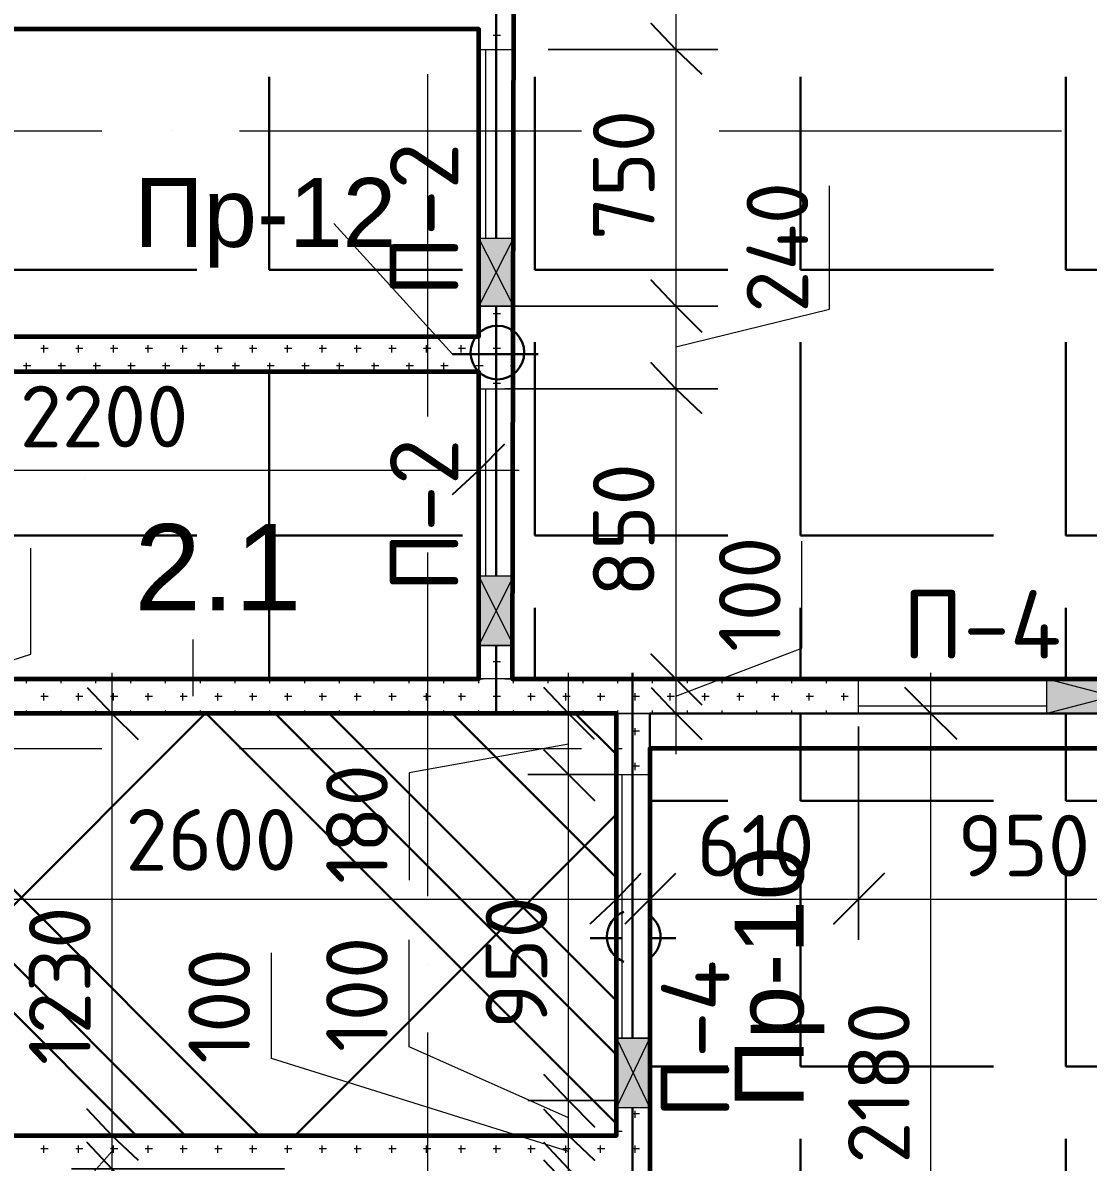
# Model space of a CAD drawing. Header units: millimetres. Extents: x -84737 to 172119, y -43083 to 59399.
# Drawn here: x 43475 to 46586, y 51668 to 54995 of the extents above; entities that cross this region are included whole.
import ezdxf

# ---------------------------------------------------------------- set-up
doc = ezdxf.new("R2010")
doc.units = ezdxf.units.MM
for name, color, linetype, lineweight in [('10) Плитка КР-3 300х300', 40, 'Continuous', 30), ('14) Плитка стены СТ-5.1', 3, 'Continuous', 60), ('19) Краска ПТ-5 потолок', 161, 'Continuous', 30), ('22) Шпакл. баз. фин. Потолок', 102, 'Continuous', 30), ('4) Плинтус ПЛ-3', 3, 'Continuous', 30)]:
    doc.layers.add(name, color=color, linetype=linetype, lineweight=lineweight)
for name, color, linetype in [('PDF _Двери', 7, 'Continuous'), ('PDF _Марки', 7, 'Continuous'), ('PDF _Обобщенные модели', 7, 'Continuous'), ('PDF _Обозначения', 7, 'Continuous'), ('PDF _Окна', 7, 'Continuous'), ('PDF _Оси', 7, 'Continuous'), ('PDF _Перекрытия', 7, 'Continuous'), ('PDF _Размеры-100', 7, 'Continuous'), ('PDF _Стены', 7, 'Continuous'), ('PDF _Текст', 7, 'Continuous'), ('PDF _Элементы узлов', 7, 'Continuous')]:
    doc.layers.add(name, color=color, linetype=linetype)
doc.styles.add('PDF GOSTCommon', font='arial.ttf')
doc.styles.add('PDF ISOCPEUR', font='isocpeur.ttf')
pattern_1 = [(0, (0, 0), (0, 775.335), [563.88, -211.455]), (90, (0, 0), (-775.335, 5e-14), [563.88, -211.455])]

msp = doc.modelspace()

# ---------------------------------------------------------------- hatches: boundary and pattern name
at = {"layer": '10) Плитка КР-3 300х300'}
h = msp.add_hatch(dxfattribs=at)
h.set_pattern_fill('ANGLE', color=256, scale=111)
h.set_pattern_definition(pattern_1)
h.paths.add_polyline_path([(50846.7, 49168.5), (50486.9, 49168.5), (50486.9, 49930.4), (49758.8, 49930.4), (49758.8, 49130.4), (49225.4, 49130.4), (49225.4, 49930.4), (48107.8, 49930.4), (48107.8, 49778.1), (47307.8, 49778.1), (47307.8, 48110.2), (50846.7, 48110.2)])
h.paths.add_polyline_path([(50516.5, 54578.5), (47646.4, 54578.5), (47646.4, 53079.9), (50516.5, 53079.9)])
h.paths.add_polyline_path([(50846.7, 56678.2), (47646.4, 56678.2), (47646.4, 54680.1), (50846.7, 54680.1)])
h.paths.add_polyline_path([(47544.8, 56678.2), (42206.8, 56678.2), (42206.8, 55078), (44907.6, 55078), (44903.3, 53079.9), (46964.9, 53079.9), (46964.9, 54057.8), (47544.8, 54057.8)])
h.paths.add_polyline_path([(44806, 54976.4), (42604.7, 54976.4), (42604.7, 54079), (44806, 54079)], flags=17)
h.paths.add_polyline_path([(44806, 53976.5), (42604.7, 53976.5), (42604.7, 53079.9), (44806, 53079.9)], flags=17)
h = msp.add_hatch(dxfattribs=at)
h.set_pattern_fill('ANGLE', color=256, scale=111)
h.set_pattern_definition(pattern_1)
h.paths.add_polyline_path([(47206.2, 50679.7), (44755.2, 50679.7), (44755.2, 45879.3), (46926.8, 45879.3), (46926.8, 46057.1), (47206.2, 46057.1)])
h.paths.add_polyline_path([(47206.2, 52876.7), (45305.5, 52876.7), (45305.5, 50798.3), (47206.2, 50798.3)])
h.paths.add_polyline_path([(50948.3, 52876.7), (47206.2, 52876.7), (47206.2, 51479.8), (50948.3, 51479.8)])
h.paths.add_polyline_path([(47544.8, 52978.3), (45305.5, 52978.3), (45305.5, 52876.7), (47544.8, 52876.7)])
h.paths.add_polyline_path([(52345.3, 55179.6), (50948.3, 55179.6), (50948.3, 45879.3), (52345.3, 45879.3)])
h.paths.add_polyline_path([(55905.4, 56678.2), (53695.7, 56678.2), (53695.7, 56504.6), (52197.1, 56504.6), (52197.1, 56678.2), (50948.3, 56678.2), (50948.3, 55179.6), (55808, 55179.6), (55808, 55327.8), (55905.4, 55327.8)])
h.paths.add_polyline_path([(55808, 52876.7), (55507.5, 52876.7), (55507.5, 51780.4), (54406.8, 51780.4), (54406.8, 52876.7), (54262.9, 52876.7), (53145.3, 52876.7), (53145.3, 51678.8), (52446.9, 51678.8), (52446.9, 50679.7), (52548.5, 50679.7), (52548.5, 49879.7), (55808, 49879.7)])
at = {"layer": '19) Краска ПТ-5 потолок'}
h = msp.add_hatch(dxfattribs=at)
h.set_pattern_fill('ANSI34', color=256, scale=80, angle=90)
h.paths.add_polyline_path([(42604.7, 51746.5), (45208.1, 51746.5), (45208.1, 52978.3), (42604.7, 52978.3)])
at = {"layer": '22) Шпакл. баз. фин. Потолок'}
h = msp.add_hatch(dxfattribs=at)
h.set_pattern_fill('ANSI37', color=256, scale=333)
h.paths.add_polyline_path([(42604.7, 51746.5), (45208.1, 51746.5), (45208.1, 52978.3), (42604.7, 52978.3)])

# ---------------------------------------------------------------- linework, layer by layer
at = {"layer": '10) Плитка КР-3 300х300'}
for points in [[(42206.8, 56678.2), (42206.8, 55078), (44907.6, 55078), (44903.3, 53079.9), (46964.9, 53079.9), (46964.9, 54057.8), (47544.8, 54057.8), (47544.8, 56678.2)], [(42604.7, 54079), (44806, 54079), (44806, 54976.4), (42604.7, 54976.4)], [(44806, 53976.5), (42604.7, 53976.5), (42604.7, 53079.9), (44806, 53079.9)], [(45305.5, 52876.7), (47544.8, 52876.7), (47544.8, 52978.3), (45305.5, 52978.3)], [(45305.5, 50798.3), (47206.2, 50798.3), (47206.2, 52876.7), (45305.5, 52876.7)]]:
    msp.add_lwpolyline(points, close=True, dxfattribs=at)
at = {"layer": '14) Плитка стены СТ-5.1'}
for points in [[(42206.8, 56678.2), (42206.8, 55078), (44907.6, 55078), (44903.3, 53079.9), (46964.9, 53079.9), (46964.9, 54057.8), (47544.8, 54057.8), (47544.8, 56678.2)], [(42604.7, 54079), (44806, 54079), (44806, 54976.4), (42604.7, 54976.4)], [(42604.7, 53079.9), (44806, 53079.9), (44806, 53976.5), (42604.7, 53976.5)], [(42604.7, 51746.5), (45208.1, 51746.5), (45208.1, 52978.3), (42604.7, 52978.3)]]:
    msp.add_lwpolyline(points, close=True, dxfattribs=at)
msp.add_lwpolyline([(47206.2, 52876.7), (45305.5, 52876.7), (45305.5, 50798.3), (47206.2, 50798.3), (47206.2, 51479.8)], dxfattribs=at)
at = {"layer": '4) Плинтус ПЛ-3'}
for points in [[(42807.9, 56678.2), (42206.8, 56678.2), (42206.8, 55078), (44907.6, 55078), (44907.6, 54917.1)], [(44806, 54917.1), (44806, 54976.4), (42604.7, 54976.4), (42604.7, 54079), (44806, 54079), (44806, 54167.9)], [(44806, 53918.1), (44806, 53977.4), (42604.7, 53977.4), (42604.7, 53079.9), (44806, 53079.9), (44806, 53168.8)]]:
    msp.add_lwpolyline(points, dxfattribs=at)
at = {"layer": 'PDF _Двери', "lineweight": 18}
for points in [[(44827.1, 54366.8), (44827.1, 54917.1), (44907.6, 54917.1), (44907.6, 54366.8)], [(44827.1, 53380.5), (44827.1, 53926.6), (44907.6, 53926.6), (44907.6, 53380.5)], [(46465.4, 52999.5), (45915.1, 52999.5), (45915.1, 53079.9), (46465.4, 53079.9)], [(45225, 52030.1), (45225, 52800.6), (45305.5, 52800.6), (45305.5, 52030.1)]]:
    msp.add_lwpolyline(points, dxfattribs=at)
at = {"layer": 'PDF _Марки', "lineweight": 9}
for points in [[(44729.8, 54028.2), (44382.6, 54409.2)], [(43972, 53029.1), (43972, 53194.2)]]:
    msp.add_lwpolyline(points, dxfattribs=at)
at = {"layer": 'PDF _Обобщенные модели', "lineweight": 30}
for points in [[(44856.8, 54366.8), (44856.8, 55078)], [(44856.8, 53380.5), (44856.8, 54167.9)], [(44729.8, 54028.2), (44979.5, 54028.2)], [(44856.8, 52978.3), (44856.8, 53177.3)], [(45254.7, 53096.9), (45254.7, 52030.1)], [(45225, 52322.2), (45131.9, 52322.2)], [(45381.7, 52322.2), (45305.5, 52322.2)], [(45254.7, 51826.9), (45254.7, 51547.5)]]:
    msp.add_lwpolyline(points, dxfattribs=at)
msp.add_circle((44860.7, 54032.5), 78.3, dxfattribs=at)
for start, end in [(111.3794, 248.6206), (310.8912, 49.1088)]:
    msp.add_arc((45258.6, 52326.4), 78.3, start, end, dxfattribs=at)
at = {"layer": 'PDF _Обозначения', "lineweight": 9}
for points in [[(44886.4, 53761.5), (44886.4, 53761.5)], [(43654.5, 53664.1), (43654.5, 53664.1)]]:
    msp.add_lwpolyline(points, dxfattribs=at)
at = {"layer": 'PDF _Окна', "color": 8, "true_color": 0x808080, "transparency": 33554559}
for points in [[(44806, 54366.8), (44806, 54167.9), (44907.6, 54366.8)], [(44806, 54167.9), (44907.6, 54366.8), (44907.6, 54167.9)], [(44806, 53380.5), (44806, 53177.3), (44907.6, 53380.5)], [(44806, 53177.3), (44907.6, 53380.5), (44907.6, 53177.3)], [(46465.4, 52978.3), (46854.8, 52978.3), (46465.4, 53079.9)], [(46854.8, 52978.3), (46465.4, 53079.9), (46854.8, 53079.9)], [(45305.5, 51826.9), (45305.5, 52030.1), (45208.1, 51826.9)], [(45305.5, 52030.1), (45208.1, 51826.9), (45208.1, 52030.1)]]:
    msp.add_solid(points, dxfattribs=at)
at = {"layer": 'PDF _Оси', "lineweight": 9}
for points in [[(44657.8, 53846.1), (44657.8, 54845.2)], [(42706.3, 54680.1), (43705.3, 54680.1)], [(43908.5, 54680.1), (43908.5, 54680.1)], [(44107.5, 54680.1), (45106.5, 54680.1)], [(45305.5, 54680.1), (45305.5, 54680.1)], [(45508.7, 54680.1), (46507.7, 54680.1)], [(44657.8, 53647.2), (44657.8, 53647.2)], [(44657.8, 52445), (44657.8, 53448.2)], [(42706.3, 52876.7), (43705.3, 52876.7)], [(43908.5, 52876.7), (43908.5, 52876.7)], [(44107.5, 52876.7), (45106.5, 52876.7)], [(45305.5, 52876.7), (45305.5, 52876.7)], [(45508.7, 52876.7), (46507.7, 52876.7)], [(44657.8, 52246), (44657.8, 52246)], [(44657.8, 51048), (44657.8, 52047)]]:
    msp.add_lwpolyline(points, dxfattribs=at)
at = {"layer": 'PDF _Перекрытия', "lineweight": 30}
for points in [[(44806, 54366.8), (44806, 54917.1)], [(44806, 53380.5), (44806, 53926.6)], [(45915.1, 52978.3), (46465.4, 52978.3)], [(45208.1, 52800.6), (45208.1, 52030.1)]]:
    msp.add_lwpolyline(points, dxfattribs=at)
at = {"layer": 'PDF _Размеры-100', "lineweight": 9}
for points in [[(45381.7, 56796.7), (45381.7, 55078), (45381.7, 54917.1), (45381.7, 54167.9), (45381.7, 53926.6), (45381.7, 53079.9), (44882.2, 53079.9), (45504.4, 53079.9), (44882.2, 53079.9), (45381.7, 53079.9), (45381.7, 52859.8)], [(45381.7, 54049.3), (45830.4, 54159.4), (45830.4, 54519.2)], [(44806, 53571), (44806, 54189), (44806, 53689.5)], [(42486.2, 53689.5), (44924.5, 53689.5)], [(45381.7, 53029.1), (45750, 53168.8), (45750, 53482.1)], [(43116.9, 53029.1), (43497.9, 53151.9), (43497.9, 53460.9)], [(43735, 53096.9), (43735, 51746.5), (43735, 51649.1), (44238.7, 51649.1), (43616.4, 51649.1), (44238.7, 51649.1), (43735, 51649.1), (43735, 49909.3)], [(45068.4, 50679.7), (45068.4, 51598.3), (45068.4, 51649.1), (45068.4, 51746.5), (45068.4, 51848.1), (45068.4, 52800.6), (45203.9, 52800.6), (44949.9, 52800.6), (45203.9, 52800.6), (45068.4, 52800.6), (45068.4, 53096.9)], [(46126.7, 50679.7), (46126.7, 53096.9)], [(43616.4, 52978.3), (44238.7, 52978.3), (43735, 52978.3)], [(45191.2, 52978.3), (44568.9, 52978.3), (45068.4, 52978.3)], [(45263.1, 52978.3), (45881.2, 52978.3), (45381.7, 52978.3)], [(46249.5, 52978.3), (45627.2, 52978.3), (46126.7, 52978.3)], [(39387.5, 52436.5), (42007.8, 52436.5), (42206.8, 52436.5), (42507.3, 52436.5), (42604.7, 52436.5), (42604.7, 52940.2), (42604.7, 52318), (42604.7, 52940.2), (42604.7, 52436.5), (45326.6, 52436.5)], [(45186.9, 52436.5), (45915.1, 52436.5), (45915.1, 52940.2), (45915.1, 52318), (45915.1, 52940.2), (45915.1, 52436.5), (46986.1, 52436.5)], [(45208.1, 52318), (45208.1, 52940.2), (45208.1, 52436.5)], [(45305.5, 52318), (45305.5, 52940.2), (45305.5, 52436.5)], [(45068.4, 52889.4), (44602.8, 52804.8), (44602.8, 52491.5)], [(45068.4, 51797.3), (44602.8, 52004.7), (44602.8, 52318)], [(45068.4, 51699.9), (44200.6, 51970.8), (44200.6, 52279.9)], [(45305.5, 51208.9), (45305.5, 51831.2), (45305.5, 51331.6)], [(43735, 51699.9), (43578.3, 51522.1), (43578.3, 51213.1)]]:
    msp.add_lwpolyline(points, dxfattribs=at)
at = {"layer": 'PDF _Размеры-100', "lineweight": 25}
for points in [[(45457.9, 54845.2), (45381.7, 54917.1), (45309.7, 54993.3), (45381.7, 54917.1)], [(45457.9, 54091.7), (45381.7, 54167.9), (45309.7, 54244.1), (45381.7, 54167.9)], [(45457.9, 53854.6), (45381.7, 53926.6), (45309.7, 54002.8), (45381.7, 53926.6)], [(45457.9, 53003.7), (45381.7, 53079.9), (45309.7, 53151.9), (45381.7, 53079.9)], [(44996.5, 52872.5), (45068.4, 52800.6), (45144.6, 52724.4), (45068.4, 52800.6)], [(45991.3, 52512.7), (45915.1, 52436.5), (45843.1, 52364.5), (45915.1, 52436.5)], [(44996.5, 51924.3), (45068.4, 51848.1), (45144.6, 51771.9), (45068.4, 51848.1)], [(43811.2, 51674.5), (43735, 51746.5), (43663, 51822.7), (43735, 51746.5)], [(44996.5, 51822.7), (45068.4, 51746.5), (45144.6, 51674.5), (45068.4, 51746.5)], [(43811.2, 51572.9), (43735, 51649.1), (43663, 51725.3), (43735, 51649.1)], [(44996.5, 51725.3), (45068.4, 51649.1), (45144.6, 51572.9), (45068.4, 51649.1)], [(44996.5, 51674.5), (45068.4, 51598.3), (45144.6, 51522.1), (45068.4, 51598.3)]]:
    msp.add_lwpolyline(points, close=True, dxfattribs=at)
at = {"layer": 'PDF _Размеры-100', "lineweight": 9}
for points in [[(45381.7, 54917.1), (45009.2, 54917.1), (45504.4, 54917.1), (45009.2, 54917.1)], [(45381.7, 54167.9), (44882.2, 54167.9), (45504.4, 54167.9), (44882.2, 54167.9)], [(45381.7, 53926.6), (44882.2, 53926.6), (45504.4, 53926.6), (44882.2, 53926.6)], [(45068.4, 51848.1), (45203.9, 51848.1), (44949.9, 51848.1), (45203.9, 51848.1)], [(43735, 51746.5), (44238.7, 51746.5), (43616.4, 51746.5), (44238.7, 51746.5)], [(45068.4, 51746.5), (44568.9, 51746.5), (45191.2, 51746.5), (44568.9, 51746.5)]]:
    msp.add_lwpolyline(points, close=True, dxfattribs=at)
at = {"layer": 'PDF _Размеры-100', "lineweight": 25}
for points in [[(44729.8, 53617.6), (44806, 53689.5), (44882.2, 53765.7)], [(43663, 53054.5), (43735, 52978.3), (43811.2, 52902.1)], [(45144.6, 52902.1), (45068.4, 52978.3), (44996.5, 53054.5)], [(45309.7, 53054.5), (45381.7, 52978.3), (45457.9, 52902.1)], [(46202.9, 52902.1), (46126.7, 52978.3), (46050.5, 53054.5)], [(45131.9, 52364.5), (45208.1, 52436.5), (45280.1, 52512.7)], [(45233.5, 52364.5), (45305.5, 52436.5), (45381.7, 52512.7)]]:
    msp.add_lwpolyline(points, dxfattribs=at)
at = {"layer": 'PDF _Стены', "lineweight": 18}
for points in [[(44907.6, 54917.1), (44907.6, 55078), (42206.8, 55078)], [(44806, 54167.9), (44806, 54079), (42604.7, 54079), (42604.7, 54976.4), (44806, 54976.4), (44806, 54917.1), (44827.1, 54917.1)], [(44907.6, 53926.6), (44907.6, 54167.9)], [(42604.7, 53630.3), (42604.7, 53977.4), (44806, 53977.4), (44806, 53926.6), (44827.1, 53926.6)], [(45915.1, 53079.9), (42604.7, 53079.9), (42604.7, 53177.3)], [(44806, 53177.3), (44806, 53079.9)], [(44907.6, 53079.9), (44907.6, 53177.3)], [(42604.7, 52296.8), (42604.7, 52978.3), (45915.1, 52978.3), (45915.1, 52999.5)], [(45305.5, 52800.6), (45305.5, 52978.3), (45208.1, 52978.3), (45208.1, 52800.6), (45225, 52800.6)], [(45208.1, 51826.9), (45208.1, 51746.5), (42604.7, 51746.5), (42604.7, 51898.9)], [(45305.5, 51598.3), (45305.5, 51826.9)]]:
    msp.add_lwpolyline(points, dxfattribs=at)
at = {"layer": 'PDF _Стены', "lineweight": 9}
for points in [[(44856.8, 54946.8), (44856.8, 54967.9)], [(44848.3, 54959.5), (44869.5, 54959.5)], [(44848.3, 54146.7), (44869.5, 54146.7)], [(44856.8, 54134), (44856.8, 54155.2)], [(44806, 54095.9), (44818.7, 54095.9)], [(44899.1, 54095.9), (44907.6, 54095.9)], [(43527.5, 54045.1), (43548.7, 54045.1)], [(43536, 54032.4), (43536, 54053.6)], [(43629.1, 54045.1), (43650.3, 54045.1)], [(43637.6, 54032.4), (43637.6, 54053.6)], [(43730.7, 54045.1), (43751.9, 54045.1)], [(43739.2, 54032.4), (43739.2, 54053.6)], [(43832.3, 54045.1), (43853.5, 54045.1)], [(43840.8, 54032.4), (43840.8, 54053.6)], [(43933.9, 54045.1), (43955.1, 54045.1)], [(43942.4, 54032.4), (43942.4, 54053.6)], [(44035.5, 54045.1), (44056.7, 54045.1)], [(44044, 54032.4), (44044, 54053.6)], [(44137.1, 54045.1), (44158.3, 54045.1)], [(44145.6, 54032.4), (44145.6, 54053.6)], [(44238.7, 54045.1), (44259.9, 54045.1)], [(44247.2, 54032.4), (44247.2, 54053.6)], [(44340.3, 54045.1), (44361.5, 54045.1)], [(44348.8, 54032.4), (44348.8, 54053.6)], [(44441.9, 54045.1), (44463.1, 54045.1)], [(44450.4, 54032.4), (44450.4, 54053.6)], [(44543.5, 54045.1), (44564.7, 54045.1)], [(44552, 54032.4), (44552, 54053.6)], [(44645.1, 54045.1), (44666.3, 54045.1)], [(44653.6, 54032.4), (44653.6, 54053.6)], [(44746.7, 54045.1), (44767.9, 54045.1)], [(44755.2, 54032.4), (44755.2, 54053.6)], [(44848.3, 54045.1), (44869.5, 54045.1)], [(44856.8, 54032.4), (44856.8, 54053.6)], [(43485.2, 53981.6), (43485.2, 54002.8)], [(43586.8, 53981.6), (43586.8, 54002.8)], [(43688.4, 53981.6), (43688.4, 54002.8)], [(43790, 53981.6), (43790, 54002.8)], [(43891.6, 53981.6), (43891.6, 54002.8)], [(43993.2, 53981.6), (43993.2, 54002.8)], [(44094.8, 53981.6), (44094.8, 54002.8)], [(44196.4, 53981.6), (44196.4, 54002.8)], [(44298, 53981.6), (44298, 54002.8)], [(44399.6, 53981.6), (44399.6, 54002.8)], [(44501.2, 53981.6), (44501.2, 54002.8)], [(44602.8, 53981.6), (44602.8, 54002.8)], [(44704.4, 53981.6), (44704.4, 54002.8)], [(43476.7, 53994.3), (43497.9, 53994.3)], [(43578.3, 53994.3), (43599.5, 53994.3)], [(43679.9, 53994.3), (43701.1, 53994.3)], [(43781.5, 53994.3), (43802.7, 53994.3)], [(43883.1, 53994.3), (43904.3, 53994.3)], [(43984.7, 53994.3), (44005.9, 53994.3)], [(44086.3, 53994.3), (44107.5, 53994.3)], [(44187.9, 53994.3), (44209.1, 53994.3)], [(44289.5, 53994.3), (44310.7, 53994.3)], [(44391.1, 53994.3), (44412.3, 53994.3)], [(44492.7, 53994.3), (44513.9, 53994.3)], [(44594.3, 53994.3), (44615.5, 53994.3)], [(44695.9, 53994.3), (44717.1, 53994.3)], [(44797.5, 53994.3), (44806, 53994.3), (44818.7, 53994.3)], [(44899.1, 53994.3), (44907.6, 53994.3)], [(44848.3, 53943.5), (44869.5, 53943.5)], [(44856.8, 53930.8), (44856.8, 53952)], [(44856.8, 53118), (44856.8, 53139.2)], [(44848.3, 53130.7), (44869.5, 53130.7)], [(43485.2, 53067.2), (43485.2, 53079.9)], [(43586.8, 53067.2), (43586.8, 53079.9)], [(43688.4, 53067.2), (43688.4, 53079.9)], [(43790, 53067.2), (43790, 53079.9)], [(43891.6, 53067.2), (43891.6, 53079.9)], [(43993.2, 53067.2), (43993.2, 53079.9)], [(44094.8, 53067.2), (44094.8, 53079.9)], [(44196.4, 53067.2), (44196.4, 53079.9)], [(44298, 53067.2), (44298, 53079.9)], [(44399.6, 53067.2), (44399.6, 53079.9)], [(44501.2, 53067.2), (44501.2, 53079.9)], [(44602.8, 53067.2), (44602.8, 53079.9)], [(44704.4, 53067.2), (44704.4, 53079.9)], [(44806, 53067.2), (44806, 53079.9), (44818.7, 53079.9)], [(44907.6, 53067.2), (44907.6, 53079.9), (44899.1, 53079.9)], [(45009.2, 53067.2), (45009.2, 53079.9)], [(45110.7, 53067.2), (45110.7, 53079.9)], [(45212.3, 53067.2), (45212.3, 53079.9)], [(45313.9, 53067.2), (45313.9, 53079.9)], [(45415.5, 53067.2), (45415.5, 53079.9)], [(45517.1, 53067.2), (45517.1, 53079.9)], [(45618.7, 53067.2), (45618.7, 53079.9)], [(45720.3, 53067.2), (45720.3, 53079.9)], [(45821.9, 53067.2), (45821.9, 53079.9)], [(43536, 53016.4), (43536, 53037.6)], [(43637.6, 53016.4), (43637.6, 53037.6)], [(43739.2, 53016.4), (43739.2, 53037.6)], [(43840.8, 53016.4), (43840.8, 53037.6)], [(43942.4, 53016.4), (43942.4, 53037.6)], [(44044, 53016.4), (44044, 53037.6)], [(44145.6, 53016.4), (44145.6, 53037.6)], [(44247.2, 53016.4), (44247.2, 53037.6)], [(44348.8, 53016.4), (44348.8, 53037.6)], [(44450.4, 53016.4), (44450.4, 53037.6)], [(44552, 53016.4), (44552, 53037.6)], [(44653.6, 53016.4), (44653.6, 53037.6)], [(44755.2, 53016.4), (44755.2, 53037.6)], [(44856.8, 53016.4), (44856.8, 53037.6)], [(44958.4, 53016.4), (44958.4, 53037.6)], [(45060, 53016.4), (45060, 53037.6)], [(45161.5, 53016.4), (45161.5, 53037.6)], [(45263.1, 53016.4), (45263.1, 53037.6)], [(45364.7, 53016.4), (45364.7, 53037.6)], [(45466.3, 53016.4), (45466.3, 53037.6)], [(45567.9, 53016.4), (45567.9, 53037.6)], [(45669.5, 53016.4), (45669.5, 53037.6)], [(45771.1, 53016.4), (45771.1, 53037.6)], [(45872.7, 53016.4), (45872.7, 53037.6)], [(43527.5, 53029.1), (43548.7, 53029.1)], [(43629.1, 53029.1), (43650.3, 53029.1)], [(43730.7, 53029.1), (43751.9, 53029.1)], [(43832.3, 53029.1), (43853.5, 53029.1)], [(43933.9, 53029.1), (43955.1, 53029.1)], [(44035.5, 53029.1), (44056.7, 53029.1)], [(44137.1, 53029.1), (44158.3, 53029.1)], [(44238.7, 53029.1), (44259.9, 53029.1)], [(44340.3, 53029.1), (44361.5, 53029.1)], [(44441.9, 53029.1), (44463.1, 53029.1)], [(44543.5, 53029.1), (44564.7, 53029.1)], [(44645.1, 53029.1), (44666.3, 53029.1)], [(44746.7, 53029.1), (44767.9, 53029.1)], [(44848.3, 53029.1), (44869.5, 53029.1)], [(44949.9, 53029.1), (44971.1, 53029.1)], [(45051.5, 53029.1), (45072.7, 53029.1)], [(45153.1, 53029.1), (45174.2, 53029.1)], [(45254.7, 53029.1), (45275.8, 53029.1)], [(45356.3, 53029.1), (45377.4, 53029.1)], [(45457.9, 53029.1), (45479, 53029.1)], [(45559.5, 53029.1), (45580.6, 53029.1)], [(45661.1, 53029.1), (45682.2, 53029.1)], [(45762.7, 53029.1), (45783.8, 53029.1)], [(45864.3, 53029.1), (45885.4, 53029.1)], [(43485.2, 52978.3), (43485.2, 52986.8)], [(43586.8, 52978.3), (43586.8, 52986.8)], [(43688.4, 52978.3), (43688.4, 52986.8)], [(43790, 52978.3), (43790, 52986.8)], [(43891.6, 52978.3), (43891.6, 52986.8)], [(43993.2, 52978.3), (43993.2, 52986.8)], [(44094.8, 52978.3), (44094.8, 52986.8)], [(44196.4, 52978.3), (44196.4, 52986.8)], [(44298, 52978.3), (44298, 52986.8)], [(44399.6, 52978.3), (44399.6, 52986.8)], [(44501.2, 52978.3), (44501.2, 52986.8)], [(44602.8, 52978.3), (44602.8, 52986.8)], [(44704.4, 52978.3), (44704.4, 52986.8)], [(44806, 52978.3), (44806, 52986.8)], [(44907.6, 52978.3), (44907.6, 52986.8)], [(45009.2, 52978.3), (45009.2, 52986.8)], [(45110.7, 52978.3), (45110.7, 52986.8)], [(45208.1, 52978.3), (45225, 52978.3)], [(45212.3, 52965.6), (45212.3, 52978.3), (45212.3, 52986.8)], [(45305.5, 52978.3), (45305.5, 52978.3)], [(45313.9, 52978.3), (45313.9, 52986.8)], [(45415.5, 52978.3), (45415.5, 52986.8)], [(45517.1, 52978.3), (45517.1, 52986.8)], [(45618.7, 52978.3), (45618.7, 52986.8)], [(45720.3, 52978.3), (45720.3, 52986.8)], [(45821.9, 52978.3), (45821.9, 52986.8)], [(45254.7, 52927.5), (45275.8, 52927.5)], [(45263.1, 52914.8), (45263.1, 52936)], [(45208.1, 52876.7), (45225, 52876.7)], [(45212.3, 52864), (45212.3, 52885.2)], [(45305.5, 52876.7), (45305.5, 52876.7)], [(45254.7, 52825.9), (45275.8, 52825.9)], [(45263.1, 52813.3), (45263.1, 52834.4)], [(45254.7, 51810), (45275.8, 51810)], [(45263.1, 51797.3), (45263.1, 51818.5)], [(43485.2, 51746.5), (43485.2, 51746.5)], [(43586.8, 51746.5), (43586.8, 51746.5)], [(43688.4, 51746.5), (43688.4, 51746.5)], [(43790, 51746.5), (43790, 51746.5)], [(43891.6, 51746.5), (43891.6, 51746.5)], [(43993.2, 51746.5), (43993.2, 51746.5)], [(44094.8, 51746.5), (44094.8, 51746.5)], [(44196.4, 51746.5), (44196.4, 51746.5)], [(44298, 51746.5), (44298, 51746.5)], [(44399.6, 51746.5), (44399.6, 51746.5)], [(44501.2, 51746.5), (44501.2, 51746.5)], [(44602.8, 51746.5), (44602.8, 51746.5)], [(44704.4, 51746.5), (44704.4, 51746.5)], [(44806, 51746.5), (44806, 51746.5)], [(44907.6, 51746.5), (44907.6, 51746.5)], [(45009.2, 51746.5), (45009.2, 51746.5)], [(45110.7, 51746.5), (45110.7, 51746.5)], [(45208.1, 51759.2), (45225, 51759.2)], [(45212.3, 51746.5), (45212.3, 51767.7)], [(45305.5, 51759.2), (45305.5, 51759.2)], [(43527.5, 51708.4), (43548.7, 51708.4)], [(43536, 51695.7), (43536, 51716.9)], [(43629.1, 51708.4), (43650.3, 51708.4)], [(43637.6, 51695.7), (43637.6, 51716.9)], [(43730.7, 51708.4), (43751.9, 51708.4)], [(43739.2, 51695.7), (43739.2, 51716.9)], [(43832.3, 51708.4), (43853.5, 51708.4)], [(43840.8, 51695.7), (43840.8, 51716.9)], [(43933.9, 51708.4), (43955.1, 51708.4)], [(43942.4, 51695.7), (43942.4, 51716.9)], [(44035.5, 51708.4), (44056.7, 51708.4)], [(44044, 51695.7), (44044, 51716.9)], [(44137.1, 51708.4), (44158.3, 51708.4)], [(44145.6, 51695.7), (44145.6, 51716.9)], [(44238.7, 51708.4), (44259.9, 51708.4)], [(44247.2, 51695.7), (44247.2, 51716.9)], [(44340.3, 51708.4), (44361.5, 51708.4)], [(44348.8, 51695.7), (44348.8, 51716.9)], [(44441.9, 51708.4), (44463.1, 51708.4)], [(44450.4, 51695.7), (44450.4, 51716.9)], [(44543.5, 51708.4), (44564.7, 51708.4)], [(44552, 51695.7), (44552, 51716.9)], [(44645.1, 51708.4), (44666.3, 51708.4)], [(44653.6, 51695.7), (44653.6, 51716.9)], [(44746.7, 51708.4), (44767.9, 51708.4)], [(44755.2, 51695.7), (44755.2, 51716.9)], [(44848.3, 51708.4), (44869.5, 51708.4)], [(44856.8, 51695.7), (44856.8, 51716.9)], [(44949.9, 51708.4), (44971.1, 51708.4)], [(44958.4, 51695.7), (44958.4, 51716.9)], [(45051.5, 51708.4), (45072.7, 51708.4)], [(45060, 51695.7), (45060, 51716.9)], [(45153.1, 51708.4), (45174.2, 51708.4)], [(45161.5, 51695.7), (45161.5, 51716.9)], [(45254.7, 51708.4), (45275.8, 51708.4)], [(45263.1, 51695.7), (45263.1, 51716.9)]]:
    msp.add_lwpolyline(points, dxfattribs=at)
at = {"layer": 'PDF _Элементы узлов', "lineweight": 9}
for points in [[(44907.6, 54167.9), (44806, 54167.9), (44806, 54366.8), (44907.6, 54366.8), (44806, 54167.9), (44907.6, 54167.9), (44806, 54366.8), (44907.6, 54366.8)], [(44907.6, 53177.3), (44806, 53177.3), (44806, 53380.5), (44907.6, 53380.5), (44806, 53177.3), (44907.6, 53177.3), (44806, 53380.5), (44907.6, 53380.5)], [(46854.8, 53079.9), (46854.8, 52978.3), (46465.4, 52978.3), (46465.4, 53079.9), (46854.8, 52978.3), (46854.8, 53079.9), (46465.4, 52978.3), (46465.4, 53079.9)], [(45208.1, 52030.1), (45305.5, 52030.1), (45305.5, 51826.9), (45208.1, 51826.9), (45305.5, 52030.1), (45208.1, 52030.1), (45305.5, 51826.9), (45208.1, 51826.9)]]:
    msp.add_lwpolyline(points, close=True, dxfattribs=at)

# ---------------------------------------------------------------- texts
at = {"layer": 'PDF _Текст', "attachment_point": 4, "rotation": 90}
for s, insert, char_height, style in [('750', (45229.5, 54360.6), 180, 'PDF ISOCPEUR'), ('П-2', (44647, 54195.5), 200, 'PDF ISOCPEUR'), ('240', (45678.2, 54148.9), 180, 'PDF ISOCPEUR'), ('П-2', (44647, 53331.9), 200, 'PDF ISOCPEUR'), ('850', (45229.5, 53319.2), 180, 'PDF ISOCPEUR'), ('100', (45597.8, 53158.3), 180, 'PDF ISOCPEUR'), ('180', (44450.5, 52481), 180, 'PDF ISOCPEUR'), ('Пр-10', (45684.3, 51824.8), 201.27, 'PDF GOSTCommon'), ('950', (44916.2, 52057.6), 180, 'PDF ISOCPEUR'), ('1230', (43582.7, 51951.8), 180, 'PDF ISOCPEUR'), ('100', (44450.5, 51989.9), 180, 'PDF ISOCPEUR'), ('100', (44048.4, 51956), 180, 'PDF ISOCPEUR'), ('П-4', (45438.6, 51795.2), 200, 'PDF ISOCPEUR'), ('2180', (45974.6, 51663.9), 180, 'PDF ISOCPEUR')]:
    msp.add_mtext(s, dxfattribs=dict(at, insert=insert, char_height=char_height, style=style))
at = {"layer": 'PDF _Текст', "attachment_point": 4}
for s, insert, char_height, style in [('Пр-12', (43800.2, 54411.2), 201.27, 'PDF GOSTCommon'), ('2200', (43465.8, 53845.7), 180, 'PDF ISOCPEUR'), ('2.1', (43800.2, 53405.7), 251.59, 'PDF GOSTCommon'), ('П-4', (46043.9, 53238.7), 200, 'PDF ISOCPEUR'), ('2600', (43774.8, 52609.6), 180, 'PDF ISOCPEUR'), ('610', (45442.8, 52592.7), 180, 'PDF ISOCPEUR'), ('950', (46204.8, 52592.7), 180, 'PDF ISOCPEUR')]:
    msp.add_mtext(s, dxfattribs=dict(at, insert=insert, char_height=char_height, style=style))

doc.saveas('drawing.dxf')
